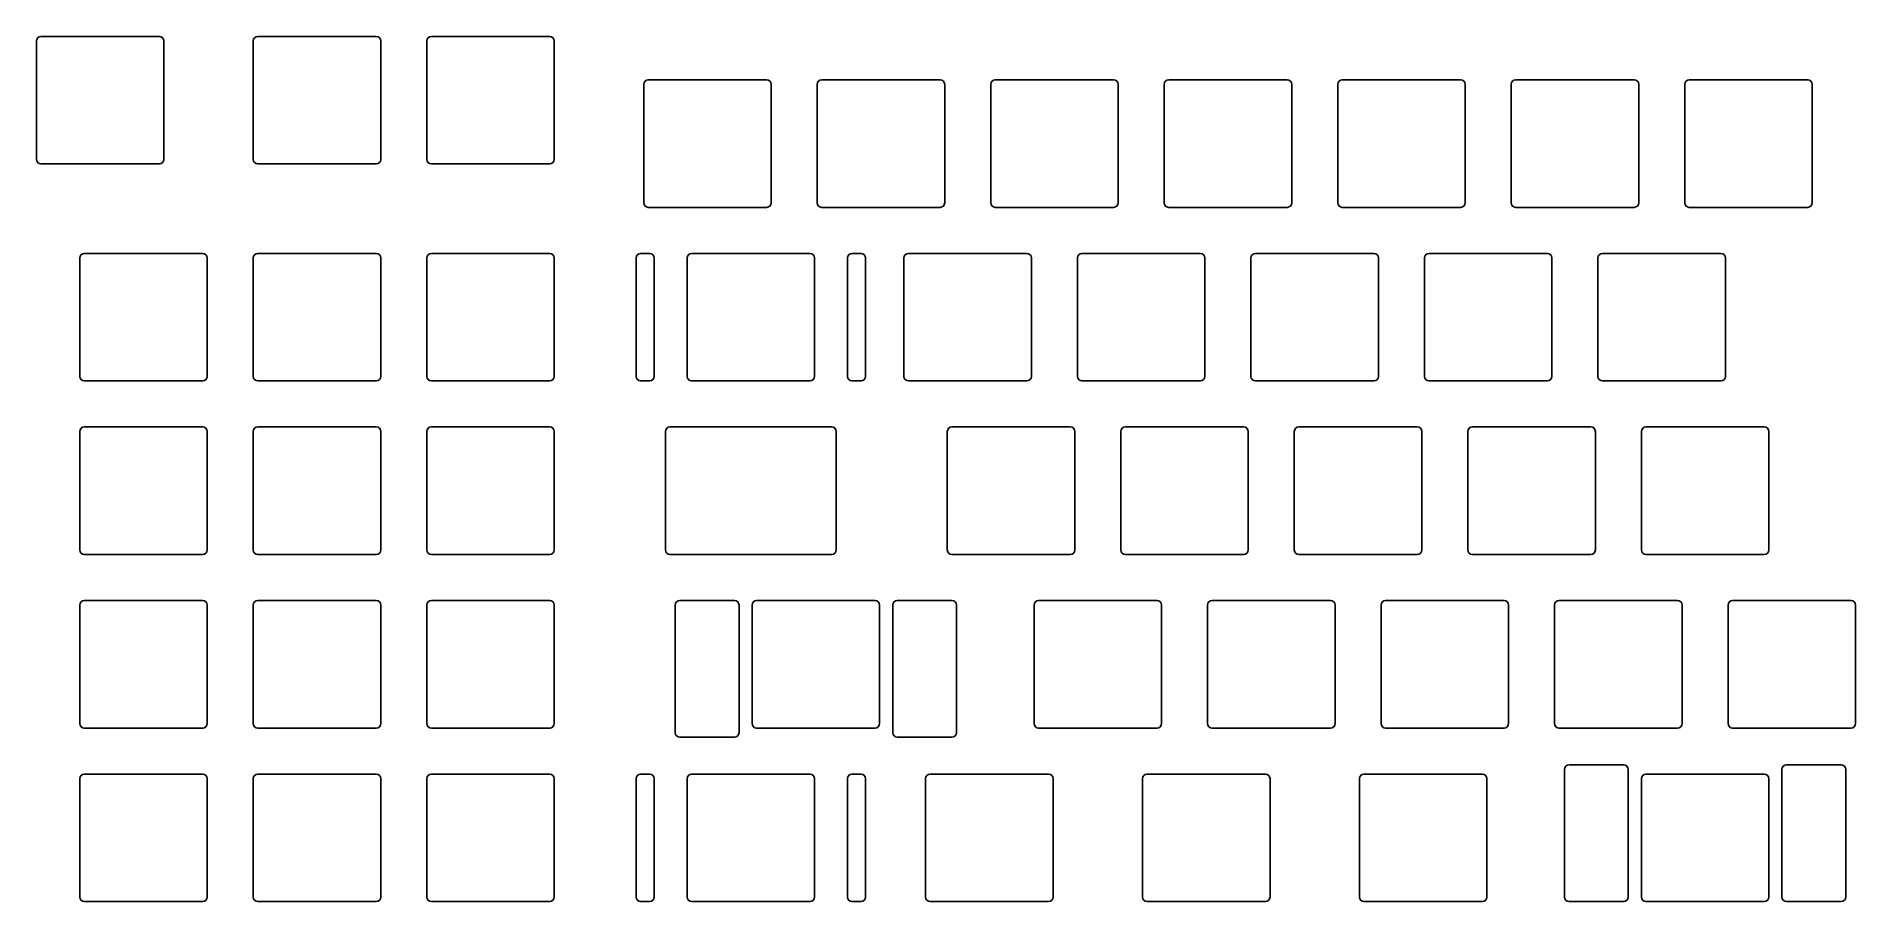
# Model space of a CAD drawing. Header units: millimetres. Extents: x 3 to 202, y -121 to -26.
import ezdxf

# ---------------------------------------------------------------- set-up
doc = ezdxf.new("R2010")
doc.units = ezdxf.units.MM

msp = doc.modelspace()

# ---------------------------------------------------------------- linework, layer by layer
for p, q in [((2.525, -26.8375), (2.525, -39.8375)), ((16.025, -26.3375), (3.025, -26.3375)), ((16.525, -39.8375), (16.525, -26.8375)), ((26.3375, -26.8375), (26.3375, -39.8375)), ((39.8375, -26.3375), (26.8375, -26.3375)), ((40.3375, -39.8375), (40.3375, -26.8375)), ((45.3875, -26.8375), (45.3875, -39.8375)), ((58.8875, -26.3375), (45.8875, -26.3375)), ((59.3875, -39.8375), (59.3875, -26.8375)), ((69.2, -31.6), (69.2, -44.6)), ((82.7, -31.1), (69.7, -31.1)), ((83.2, -44.6), (83.2, -31.6)), ((88.25, -31.6), (88.25, -44.6)), ((101.75, -31.1), (88.75, -31.1)), ((102.25, -44.6), (102.25, -31.6)), ((107.3, -31.6), (107.3, -44.6)), ((120.8, -31.1), (107.8, -31.1)), ((121.3, -44.6), (121.3, -31.6)), ((126.35, -31.6), (126.35, -44.6)), ((139.85, -31.1), (126.85, -31.1)), ((140.35, -44.6), (140.35, -31.6)), ((145.4, -31.6), (145.4, -44.6)), ((158.9, -31.1), (145.9, -31.1)), ((159.4, -44.6), (159.4, -31.6)), ((164.45, -31.6), (164.45, -44.6)), ((177.95, -31.1), (164.95, -31.1)), ((178.45, -44.6), (178.45, -31.6)), ((183.5, -31.6), (183.5, -44.6)), ((197, -31.1), (184, -31.1)), ((197.5, -44.6), (197.5, -31.6)), ((3.025, -40.3375), (16.025, -40.3375)), ((26.8375, -40.3375), (39.8375, -40.3375)), ((45.8875, -40.3375), (58.8875, -40.3375)), ((69.7, -45.1), (82.7, -45.1)), ((88.75, -45.1), (101.75, -45.1)), ((107.8, -45.1), (120.8, -45.1)), ((126.85, -45.1), (139.85, -45.1)), ((145.9, -45.1), (158.9, -45.1)), ((164.95, -45.1), (177.95, -45.1)), ((184, -45.1), (197, -45.1)), ((7.2875, -50.65), (7.2875, -63.65)), ((20.7875, -50.15), (7.7875, -50.15)), ((21.2875, -63.65), (21.2875, -50.65)), ((26.3375, -50.65), (26.3375, -63.65)), ((39.8375, -50.15), (26.8375, -50.15)), ((40.3375, -63.65), (40.3375, -50.65)), ((45.3875, -50.65), (45.3875, -63.65)), ((58.8875, -50.15), (45.8875, -50.15)), ((59.3875, -63.65), (59.3875, -50.65)), ((68.3625, -50.65), (68.3625, -63.65)), ((69.8625, -50.15), (68.8625, -50.15)), ((70.3625, -63.65), (70.3625, -50.65)), ((73.9625, -50.65), (73.9625, -63.65)), ((87.4625, -50.15), (74.4625, -50.15)), ((87.9625, -63.65), (87.9625, -50.65)), ((91.5625, -50.65), (91.5625, -63.65)), ((93.0625, -50.15), (92.0625, -50.15)), ((93.5625, -63.65), (93.5625, -50.65)), ((97.775, -50.65), (97.775, -63.65)), ((111.275, -50.15), (98.275, -50.15)), ((111.775, -63.65), (111.775, -50.65)), ((116.825, -50.65), (116.825, -63.65)), ((130.325, -50.15), (117.325, -50.15)), ((130.825, -63.65), (130.825, -50.65)), ((135.875, -50.65), (135.875, -63.65)), ((149.375, -50.15), (136.375, -50.15)), ((149.875, -63.65), (149.875, -50.65)), ((154.925, -50.65), (154.925, -63.65)), ((168.425, -50.15), (155.425, -50.15)), ((168.925, -63.65), (168.925, -50.65)), ((173.975, -50.65), (173.975, -63.65)), ((187.475, -50.15), (174.475, -50.15)), ((187.975, -63.65), (187.975, -50.65)), ((7.7875, -64.15), (20.7875, -64.15)), ((26.8375, -64.15), (39.8375, -64.15)), ((45.8875, -64.15), (58.8875, -64.15)), ((68.8625, -64.15), (69.8625, -64.15)), ((74.4625, -64.15), (87.4625, -64.15)), ((92.0625, -64.15), (93.0625, -64.15)), ((98.275, -64.15), (111.275, -64.15)), ((117.325, -64.15), (130.325, -64.15)), ((136.375, -64.15), (149.375, -64.15)), ((155.425, -64.15), (168.425, -64.15)), ((174.475, -64.15), (187.475, -64.15)), ((7.2875, -69.7), (7.2875, -82.7)), ((20.7875, -69.2), (7.7875, -69.2)), ((21.2875, -82.7), (21.2875, -69.7)), ((26.3375, -69.7), (26.3375, -82.7)), ((39.8375, -69.2), (26.8375, -69.2)), ((40.3375, -82.7), (40.3375, -69.7)), ((45.3875, -69.7), (45.3875, -82.7)), ((58.8875, -69.2), (45.8875, -69.2)), ((59.3875, -82.7), (59.3875, -69.7)), ((71.58125, -69.7), (71.58125, -82.7)), ((76.84375, -69.2), (72.08125, -69.2)), ((85.08125, -69.2), (76.84375, -69.2)), ((89.84375, -69.2), (85.08125, -69.2)), ((90.34375, -82.7), (90.34375, -69.7)), ((102.5375, -69.7), (102.5375, -82.7)), ((116.0375, -69.2), (103.0375, -69.2)), ((116.5375, -82.7), (116.5375, -69.7)), ((121.5875, -69.7), (121.5875, -82.7)), ((135.0875, -69.2), (122.0875, -69.2)), ((135.5875, -82.7), (135.5875, -69.7)), ((140.6375, -69.7), (140.6375, -82.7)), ((154.1375, -69.2), (141.1375, -69.2)), ((154.6375, -82.7), (154.6375, -69.7)), ((159.6875, -69.7), (159.6875, -82.7)), ((173.1875, -69.2), (160.1875, -69.2)), ((173.6875, -82.7), (173.6875, -69.7)), ((178.7375, -69.7), (178.7375, -82.7)), ((192.2375, -69.2), (179.2375, -69.2)), ((192.7375, -82.7), (192.7375, -69.7)), ((7.7875, -83.2), (20.7875, -83.2)), ((26.8375, -83.2), (39.8375, -83.2)), ((45.8875, -83.2), (58.8875, -83.2)), ((72.08125, -83.2), (76.84375, -83.2)), ((76.84375, -83.2), (85.08125, -83.2)), ((85.08125, -83.2), (89.84375, -83.2)), ((103.0375, -83.2), (116.0375, -83.2)), ((122.0875, -83.2), (135.0875, -83.2)), ((141.1375, -83.2), (154.1375, -83.2)), ((160.1875, -83.2), (173.1875, -83.2)), ((179.2375, -83.2), (192.2375, -83.2)), ((7.2875, -88.75), (7.2875, -101.75)), ((20.7875, -88.25), (7.7875, -88.25)), ((21.2875, -101.75), (21.2875, -88.75)), ((26.3375, -88.75), (26.3375, -101.75)), ((39.8375, -88.25), (26.8375, -88.25)), ((40.3375, -101.75), (40.3375, -88.75)), ((45.3875, -88.75), (45.3875, -101.75)), ((58.8875, -88.25), (45.8875, -88.25)), ((59.3875, -101.75), (59.3875, -88.75)), ((72.66825, -88.75), (72.66825, -102.75)), ((79.16825, -88.25), (73.16825, -88.25)), ((79.66825, -102.75), (79.66825, -88.75)), ((81.10625, -88.75), (81.10625, -101.75)), ((94.60625, -88.25), (81.60625, -88.25)), ((95.10625, -101.75), (95.10625, -88.75)), ((96.54425, -88.75), (96.54425, -102.75)), ((103.04425, -88.25), (97.04425, -88.25)), ((103.54425, -102.75), (103.54425, -88.75)), ((112.0625, -88.75), (112.0625, -101.75)), ((125.5625, -88.25), (112.5625, -88.25)), ((126.0625, -101.75), (126.0625, -88.75)), ((131.1125, -88.75), (131.1125, -101.75)), ((144.6125, -88.25), (131.6125, -88.25)), ((145.1125, -101.75), (145.1125, -88.75)), ((150.1625, -88.75), (150.1625, -101.75)), ((163.6625, -88.25), (150.6625, -88.25)), ((164.1625, -101.75), (164.1625, -88.75)), ((169.2125, -88.75), (169.2125, -101.75)), ((182.7125, -88.25), (169.7125, -88.25)), ((183.2125, -101.75), (183.2125, -88.75)), ((188.2625, -88.75), (188.2625, -101.75)), ((201.7625, -88.25), (188.7625, -88.25)), ((202.2625, -101.75), (202.2625, -88.75)), ((7.7875, -102.25), (20.7875, -102.25)), ((26.8375, -102.25), (39.8375, -102.25)), ((45.8875, -102.25), (58.8875, -102.25)), ((73.16825, -103.25), (79.16825, -103.25)), ((81.60625, -102.25), (94.60625, -102.25)), ((97.04425, -103.25), (103.04425, -103.25)), ((112.5625, -102.25), (125.5625, -102.25)), ((131.6125, -102.25), (144.6125, -102.25)), ((150.6625, -102.25), (163.6625, -102.25)), ((169.7125, -102.25), (182.7125, -102.25)), ((188.7625, -102.25), (201.7625, -102.25)), ((7.2875, -107.8), (7.2875, -120.8)), ((20.7875, -107.3), (7.7875, -107.3)), ((21.2875, -120.8), (21.2875, -107.8)), ((26.3375, -107.8), (26.3375, -120.8)), ((39.8375, -107.3), (26.8375, -107.3)), ((40.3375, -120.8), (40.3375, -107.8)), ((45.3875, -107.8), (45.3875, -120.8)), ((58.8875, -107.3), (45.8875, -107.3)), ((59.3875, -120.8), (59.3875, -107.8)), ((68.3625, -107.8), (68.3625, -120.8)), ((69.8625, -107.3), (68.8625, -107.3)), ((70.3625, -120.8), (70.3625, -107.8)), ((73.9625, -107.8), (73.9625, -120.8)), ((87.4625, -107.3), (74.4625, -107.3)), ((87.9625, -120.8), (87.9625, -107.8)), ((91.5625, -107.8), (91.5625, -120.8)), ((93.0625, -107.3), (92.0625, -107.3)), ((93.5625, -120.8), (93.5625, -107.8)), ((100.15625, -107.8), (100.15625, -120.8)), ((113.65625, -107.3), (100.65625, -107.3)), ((114.15625, -120.8), (114.15625, -107.8)), ((123.96875, -107.8), (123.96875, -120.8)), ((137.46875, -107.3), (124.46875, -107.3)), ((137.96875, -120.8), (137.96875, -107.8)), ((147.78125, -107.8), (147.78125, -120.8)), ((161.28125, -107.3), (148.28125, -107.3)), ((161.78125, -120.8), (161.78125, -107.8)), ((170.2995, -106.8), (170.2995, -120.8)), ((176.7995, -106.3), (170.7995, -106.3)), ((177.2995, -120.8), (177.2995, -106.8)), ((178.7375, -107.8), (178.7375, -120.8)), ((192.2375, -107.3), (179.2375, -107.3)), ((192.7375, -120.8), (192.7375, -107.8)), ((194.1755, -106.8), (194.1755, -120.8)), ((200.6755, -106.3), (194.6755, -106.3)), ((201.1755, -120.8), (201.1755, -106.8)), ((7.7875, -121.3), (20.7875, -121.3)), ((26.8375, -121.3), (39.8375, -121.3)), ((45.8875, -121.3), (58.8875, -121.3)), ((68.8625, -121.3), (69.8625, -121.3)), ((74.4625, -121.3), (87.4625, -121.3)), ((92.0625, -121.3), (93.0625, -121.3)), ((100.65625, -121.3), (113.65625, -121.3)), ((124.46875, -121.3), (137.46875, -121.3)), ((148.28125, -121.3), (161.28125, -121.3)), ((170.7995, -121.3), (176.7995, -121.3)), ((179.2375, -121.3), (192.2375, -121.3)), ((194.6755, -121.3), (200.6755, -121.3))]:
    msp.add_line(p, q)
for centre, start, end in [((3.025, -26.8375), 90, 180), ((16.025, -26.8375), 0, 90), ((26.8375, -26.8375), 90, 180), ((39.8375, -26.8375), 0, 90), ((45.8875, -26.8375), 90, 180), ((58.8875, -26.8375), 0, 90), ((69.7, -31.6), 90, 180), ((82.7, -31.6), 0, 90), ((88.75, -31.6), 90, 180), ((101.75, -31.6), 0, 90), ((107.8, -31.6), 90, 180), ((120.8, -31.6), 0, 90), ((126.85, -31.6), 90, 180), ((139.85, -31.6), 0, 90), ((145.9, -31.6), 90, 180), ((158.9, -31.6), 0, 90), ((164.95, -31.6), 90, 180), ((177.95, -31.6), 0, 90), ((184, -31.6), 90, 180), ((197, -31.6), 0, 90), ((3.025, -39.8375), 180, 270), ((16.025, -39.8375), 270, 0), ((26.8375, -39.8375), 180, 270), ((39.8375, -39.8375), 270, 0), ((45.8875, -39.8375), 180, 270), ((58.8875, -39.8375), 270, 0), ((69.7, -44.6), 180, 270), ((82.7, -44.6), 270, 0), ((88.75, -44.6), 180, 270), ((101.75, -44.6), 270, 0), ((107.8, -44.6), 180, 270), ((120.8, -44.6), 270, 0), ((126.85, -44.6), 180, 270), ((139.85, -44.6), 270, 0), ((145.9, -44.6), 180, 270), ((158.9, -44.6), 270, 0), ((164.95, -44.6), 180, 270), ((177.95, -44.6), 270, 0), ((184, -44.6), 180, 270), ((197, -44.6), 270, 0), ((7.7875, -50.65), 90, 180), ((20.7875, -50.65), 0, 90), ((26.8375, -50.65), 90, 180), ((39.8375, -50.65), 0, 90), ((45.8875, -50.65), 90, 180), ((58.8875, -50.65), 0, 90), ((68.8625, -50.65), 90, 180), ((69.8625, -50.65), 0, 90), ((74.4625, -50.65), 90, 180), ((87.4625, -50.65), 0, 90), ((92.0625, -50.65), 90, 180), ((93.0625, -50.65), 0, 90), ((98.275, -50.65), 90, 180), ((111.275, -50.65), 0, 90), ((117.325, -50.65), 90, 180), ((130.325, -50.65), 0, 90), ((136.375, -50.65), 90, 180), ((149.375, -50.65), 0, 90), ((155.425, -50.65), 90, 180), ((168.425, -50.65), 0, 90), ((174.475, -50.65), 90, 180), ((187.475, -50.65), 0, 90), ((7.7875, -63.65), 180, 270), ((20.7875, -63.65), 270, 0), ((26.8375, -63.65), 180, 270), ((39.8375, -63.65), 270, 0), ((45.8875, -63.65), 180, 270), ((58.8875, -63.65), 270, 0), ((68.8625, -63.65), 180, 270), ((69.8625, -63.65), 270, 0), ((74.4625, -63.65), 180, 270), ((87.4625, -63.65), 270, 0), ((92.0625, -63.65), 180, 270), ((93.0625, -63.65), 270, 0), ((98.275, -63.65), 180, 270), ((111.275, -63.65), 270, 0), ((117.325, -63.65), 180, 270), ((130.325, -63.65), 270, 0), ((136.375, -63.65), 180, 270), ((149.375, -63.65), 270, 0), ((155.425, -63.65), 180, 270), ((168.425, -63.65), 270, 0), ((174.475, -63.65), 180, 270), ((187.475, -63.65), 270, 0), ((7.7875, -69.7), 90, 180), ((20.7875, -69.7), 0, 90), ((26.8375, -69.7), 90, 180), ((39.8375, -69.7), 0, 90), ((45.8875, -69.7), 90, 180), ((58.8875, -69.7), 0, 90), ((72.08125, -69.7), 90, 180), ((89.84375, -69.7), 0, 90), ((103.0375, -69.7), 90, 180), ((116.0375, -69.7), 0, 90), ((122.0875, -69.7), 90, 180), ((135.0875, -69.7), 0, 90), ((141.1375, -69.7), 90, 180), ((154.1375, -69.7), 0, 90), ((160.1875, -69.7), 90, 180), ((173.1875, -69.7), 0, 90), ((179.2375, -69.7), 90, 180), ((192.2375, -69.7), 0, 90), ((7.7875, -82.7), 180, 270), ((20.7875, -82.7), 270, 0), ((26.8375, -82.7), 180, 270), ((39.8375, -82.7), 270, 0), ((45.8875, -82.7), 180, 270), ((58.8875, -82.7), 270, 0), ((72.08125, -82.7), 180, 270), ((89.84375, -82.7), 270, 0), ((103.0375, -82.7), 180, 270), ((116.0375, -82.7), 270, 0), ((122.0875, -82.7), 180, 270), ((135.0875, -82.7), 270, 0), ((141.1375, -82.7), 180, 270), ((154.1375, -82.7), 270, 0), ((160.1875, -82.7), 180, 270), ((173.1875, -82.7), 270, 0), ((179.2375, -82.7), 180, 270), ((192.2375, -82.7), 270, 0), ((7.7875, -88.75), 90, 180), ((20.7875, -88.75), 0, 90), ((26.8375, -88.75), 90, 180), ((39.8375, -88.75), 0, 90), ((45.8875, -88.75), 90, 180), ((58.8875, -88.75), 0, 90), ((73.16825, -88.75), 90, 180), ((79.16825, -88.75), 0, 90), ((81.60625, -88.75), 90, 180), ((94.60625, -88.75), 0, 90), ((97.04425, -88.75), 90, 180), ((103.04425, -88.75), 0, 90), ((112.5625, -88.75), 90, 180), ((125.5625, -88.75), 0, 90), ((131.6125, -88.75), 90, 180), ((144.6125, -88.75), 0, 90), ((150.6625, -88.75), 90, 180), ((163.6625, -88.75), 0, 90), ((169.7125, -88.75), 90, 180), ((182.7125, -88.75), 0, 90), ((188.7625, -88.75), 90, 180), ((201.7625, -88.75), 0, 90), ((7.7875, -101.75), 180, 270), ((20.7875, -101.75), 270, 0), ((26.8375, -101.75), 180, 270), ((39.8375, -101.75), 270, 0), ((45.8875, -101.75), 180, 270), ((58.8875, -101.75), 270, 0), ((81.60625, -101.75), 180, 270), ((94.60625, -101.75), 270, 0), ((112.5625, -101.75), 180, 270), ((125.5625, -101.75), 270, 0), ((131.6125, -101.75), 180, 270), ((144.6125, -101.75), 270, 0), ((150.6625, -101.75), 180, 270), ((163.6625, -101.75), 270, 0), ((169.7125, -101.75), 180, 270), ((182.7125, -101.75), 270, 0), ((188.7625, -101.75), 180, 270), ((201.7625, -101.75), 270, 0), ((73.16825, -102.75), 180, 270), ((79.16825, -102.75), 270, 0), ((97.04425, -102.75), 180, 270), ((103.04425, -102.75), 270, 0), ((7.7875, -107.8), 90, 180), ((20.7875, -107.8), 0, 90), ((26.8375, -107.8), 90, 180), ((39.8375, -107.8), 0, 90), ((45.8875, -107.8), 90, 180), ((58.8875, -107.8), 0, 90), ((68.8625, -107.8), 90, 180), ((69.8625, -107.8), 0, 90), ((74.4625, -107.8), 90, 180), ((87.4625, -107.8), 0, 90), ((92.0625, -107.8), 90, 180), ((93.0625, -107.8), 0, 90), ((100.65625, -107.8), 90, 180), ((113.65625, -107.8), 0, 90), ((124.46875, -107.8), 90, 180), ((137.46875, -107.8), 0, 90), ((148.28125, -107.8), 90, 180), ((161.28125, -107.8), 0, 90), ((170.7995, -106.8), 90, 180), ((176.7995, -106.8), 0, 90), ((179.2375, -107.8), 90, 180), ((192.2375, -107.8), 0, 90), ((194.6755, -106.8), 90, 180), ((200.6755, -106.8), 0, 90), ((7.7875, -120.8), 180, 270), ((20.7875, -120.8), 270, 0), ((26.8375, -120.8), 180, 270), ((39.8375, -120.8), 270, 0), ((45.8875, -120.8), 180, 270), ((58.8875, -120.8), 270, 0), ((68.8625, -120.8), 180, 270), ((69.8625, -120.8), 270, 0), ((74.4625, -120.8), 180, 270), ((87.4625, -120.8), 270, 0), ((92.0625, -120.8), 180, 270), ((93.0625, -120.8), 270, 0), ((100.65625, -120.8), 180, 270), ((113.65625, -120.8), 270, 0), ((124.46875, -120.8), 180, 270), ((137.46875, -120.8), 270, 0), ((148.28125, -120.8), 180, 270), ((161.28125, -120.8), 270, 0), ((170.7995, -120.8), 180, 270), ((176.7995, -120.8), 270, 0), ((179.2375, -120.8), 180, 270), ((192.2375, -120.8), 270, 0), ((194.6755, -120.8), 180, 270), ((200.6755, -120.8), 270, 0)]:
    msp.add_arc(centre, 0.5, start, end)

doc.saveas('drawing.dxf')
